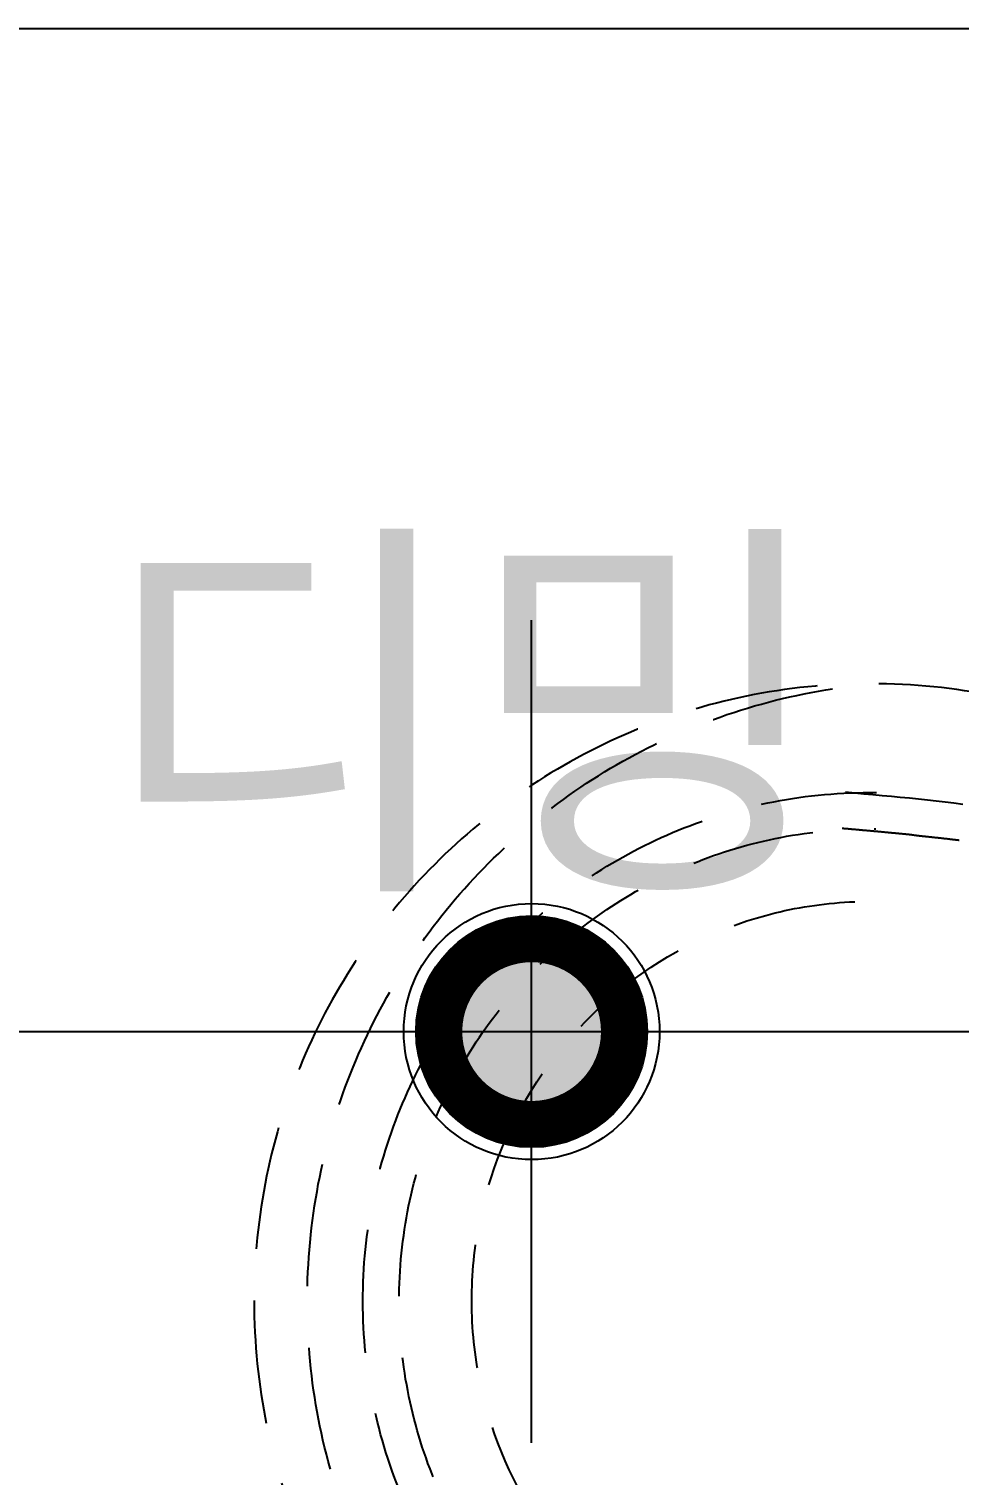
# Model space of a CAD drawing. Extents: x 11477420 to 23072185, y -28506554 to -14238804.
# Drawn here: x 11519683 to 11519984.7, y -14281868.2 to -14281399.4 of the extents above; entities that cross this region are included whole.
import ezdxf
from ezdxf.enums import TextEntityAlignment as Align

# ---------------------------------------------------------------- set-up
doc = ezdxf.new("R2010")
doc.units = 0
doc.header["$LTSCALE"] = 50
doc.header["$MEASUREMENT"] = 0
doc.linetypes.add('DH-HID2', pattern=[1.2, 0.8, -0.4])
doc.layers.get('0').update_dxf_attribs({"linetype": 'CONTINUOUS'})
doc.layers.get('DEFPOINTS').update_dxf_attribs({"linetype": 'CONTINUOUS'})
for name, color, linetype in [('07-DIM WAL', 5, 'CONTINUOUS'), ('1.천장.벽체선(내벽)', 3, 'CONTINUOUS'), ('2.글자선', 60, 'CONTINUOUS'), ('FU-FURM', 251, 'DH-HID2'), ('RC-LIGHT', 7, 'CONTINUOUS')]:
    doc.layers.add(name, color=color, linetype=linetype)
doc.styles.add('DAWIN', font='NanumSquareR.ttf')
doc.styles.add('맑은 고딕', font='malgun.ttf')
doc.dimstyles.new('40', dxfattribs={"dimscale": 40, "dimtxt": 2.2, "dimasz": 3, "dimexe": 1.25, "dimexo": 0.625, "dimtad": 1, "dimdec": 0, "dimzin": 0, "dimdsep": 46, "dimlunit": 6, "dimtxsty": 'DAWIN', "dimblk1": 'DOTSMALL', "dimblk2": 'DOTSMALL', "dimsah": 1, "dimcen": 0.001, "dimclrd": 1, "dimclre": 1, "dimclrt": 3, "dimadec": 0, "dimazin": 0, "dimtfac": 1, "dimtdec": 0, "dimtix": 1, "dimtmove": 2, "dimatfit": 3, "dimldrblk": 'DOTSMALL', "dimfxl": 0, "dimtolj": 1, "dimtzin": 0, "dimarcsym": 0})

# ---------------------------------------------------------------- blocks, each defined once
blk = doc.blocks.new('dmlwk2')
at = {"layer": 'FU-FURM'}
for points in [[(391468.32, 35235.96, 0), (391468.72, 35233.06, 0), (391469.02, 35230.26, 0), (391469.22, 35227.36, 0), (391469.52, 35224.46, 0), (391469.82, 35221.56, 0), (391470.12, 35218.66, 0), (391470.32, 35215.66, 0), (391470.62, 35212.76, 0), (391470.82, 35209.76, 0), (391471.12, 35206.76, 0), (391471.32, 35203.86, 0), (391471.62, 35200.86, 0), (391471.82, 35197.86, 0)], [(391456.62, 35234.96, 0), (391456.62, 35234.76, 0), (391456.72, 35234.56, 0), (391456.72, 35234.26, 0), (391456.72, 35234.06, 0), (391456.72, 35233.86, 0), (391456.82, 35233.66, 0), (391456.82, 35233.46, 0), (391456.82, 35233.26, 0), (391456.82, 35233.06, 0), (391456.82, 35232.86, 0), (391456.92, 35232.66, 0), (391456.92, 35232.36, 0), (391456.92, 35232.16, 0), (391456.92, 35231.96, 0), (391457.02, 35231.76, 0), (391457.02, 35231.56, 0), (391457.02, 35231.36, 0), (391457.02, 35231.16, 0), (391457.12, 35230.96, 0), (391457.12, 35230.66, 0), (391457.12, 35230.46, 0), (391457.12, 35230.26, 0), (391457.12, 35230.06, 0), (391457.22, 35229.86, 0), (391457.22, 35229.66, 0), (391457.22, 35229.46, 0), (391457.22, 35229.26, 0), (391457.32, 35228.96, 0), (391457.32, 35228.76, 0), (391457.32, 35228.56, 0), (391457.32, 35228.36, 0), (391457.32, 35228.16, 0), (391457.42, 35227.96, 0), (391457.42, 35227.66, 0), (391457.42, 35227.46, 0), (391457.42, 35227.26, 0), (391457.42, 35227.06, 0), (391457.52, 35226.86, 0), (391457.52, 35226.66, 0), (391457.52, 35226.46, 0), (391457.52, 35226.16, 0), (391457.62, 35225.96, 0), (391457.62, 35225.76, 0), (391457.62, 35225.56, 0), (391457.62, 35225.36, 0), (391457.62, 35225.16, 0), (391457.72, 35224.86, 0), (391457.72, 35224.66, 0), (391457.72, 35224.46, 0), (391457.72, 35224.26, 0), (391457.72, 35224.06, 0), (391457.82, 35223.86, 0), (391457.82, 35223.56, 0), (391457.82, 35223.36, 0), (391457.82, 35223.16, 0), (391457.82, 35222.96, 0), (391457.92, 35222.76, 0), (391457.92, 35222.56, 0), (391457.92, 35222.26, 0), (391457.92, 35222.06, 0), (391458.02, 35221.86, 0), (391458.02, 35221.66, 0), (391458.02, 35221.46, 0), (391458.02, 35221.16, 0), (391458.02, 35220.96, 0), (391458.12, 35220.76, 0), (391458.12, 35220.56, 0), (391458.12, 35220.36, 0), (391458.12, 35220.06, 0), (391458.12, 35219.86, 0), (391458.22, 35219.66, 0), (391458.22, 35219.46, 0), (391458.22, 35219.26, 0), (391458.22, 35219.06, 0), (391458.22, 35218.76, 0), (391458.32, 35218.56, 0), (391458.32, 35218.36, 0), (391458.32, 35218.16, 0), (391458.32, 35217.96, 0), (391458.32, 35217.66, 0), (391458.42, 35217.46, 0), (391458.42, 35217.26, 0), (391458.42, 35217.06, 0), (391458.42, 35216.86, 0), (391458.42, 35216.56, 0), (391458.52, 35216.36, 0), (391458.52, 35216.16, 0), (391458.52, 35215.96, 0), (391458.52, 35215.66, 0), (391458.52, 35215.46, 0), (391458.62, 35215.26, 0), (391458.62, 35215.06, 0), (391458.62, 35214.86, 0), (391458.62, 35214.56, 0), (391458.62, 35214.36, 0), (391458.72, 35214.16, 0), (391458.72, 35213.96, 0), (391458.72, 35213.76, 0), (391458.72, 35213.46, 0), (391458.72, 35213.26, 0), (391458.72, 35213.06, 0), (391458.82, 35212.86, 0), (391458.82, 35212.56, 0), (391458.82, 35212.36, 0), (391458.82, 35212.16, 0), (391458.82, 35211.96, 0), (391458.92, 35211.76, 0), (391458.92, 35211.46, 0), (391458.92, 35211.26, 0), (391458.92, 35211.06, 0), (391458.92, 35210.86, 0), (391459.02, 35210.56, 0), (391459.02, 35210.36, 0), (391459.02, 35210.16, 0), (391459.02, 35209.96, 0), (391459.02, 35209.76, 0), (391459.12, 35209.46, 0), (391459.12, 35209.26, 0), (391459.12, 35209.06, 0), (391459.12, 35208.86, 0), (391459.12, 35208.56, 0), (391459.22, 35208.36, 0), (391459.22, 35208.16, 0), (391459.22, 35207.96, 0), (391459.22, 35207.66, 0), (391459.22, 35207.46, 0), (391459.22, 35207.26, 0), (391459.32, 35207.06, 0), (391459.32, 35206.76, 0), (391459.32, 35206.56, 0), (391459.32, 35206.36, 0), (391459.32, 35206.16, 0), (391459.42, 35205.96, 0), (391459.42, 35205.66, 0), (391459.42, 35205.46, 0), (391459.42, 35205.26, 0), (391459.42, 35205.06, 0), (391459.52, 35204.76, 0), (391459.52, 35204.56, 0), (391459.52, 35204.36, 0), (391459.52, 35204.16, 0), (391459.52, 35203.86, 0), (391459.52, 35203.66, 0), (391459.62, 35203.46, 0), (391459.62, 35203.26, 0), (391459.62, 35202.96, 0), (391459.62, 35202.76, 0), (391459.62, 35202.56, 0), (391459.72, 35202.36, 0), (391459.72, 35202.06, 0), (391459.72, 35201.86, 0), (391459.72, 35201.66, 0), (391459.72, 35201.46, 0), (391459.82, 35201.16, 0), (391459.82, 35200.96, 0), (391459.82, 35200.76, 0), (391459.82, 35200.56, 0), (391459.82, 35200.26, 0), (391459.82, 35200.06, 0), (391459.92, 35199.86, 0), (391459.92, 35199.66, 0), (391459.92, 35199.36, 0), (391459.92, 35199.16, 0), (391459.92, 35198.96, 0), (391460.02, 35198.76, 0), (391460.02, 35198.46, 0), (391460.02, 35198.26, 0), (391460.02, 35198.06, 0), (391460.02, 35197.86, 0), (391460.02, 35197.56, 0), (391460.12, 35197.36, 0), (391460.12, 35197.16, 0), (391460.12, 35196.96, 0)]]:
    blk.add_polyline3d(points, dxfattribs=at)
blk.add_circle((391307.15, 35207.88), 200, dxfattribs=at)
for centre, radius, start, end in [((391307.15, 35225.94), 200.81, 185.1609, 354.8391), ((391307.15, 35207.88), 164.71, 180, 0), ((391307.15, 35207.88), 152.94, 180, 0), ((391307.15, 35207.88), 129.41, 180, 0)]:
    blk.add_arc(centre, radius, start, end, dxfattribs=at)
blk = doc.blocks.new('flooor2')
at = {"layer": '1.천장.벽체선(내벽)', "ltscale": 30}
blk.add_line((11520596.07, -14281399.45), (11517596.07, -14281399.45), dxfattribs=at)
at = {"layer": 'FU-FURM', "color": 8, "xscale": -1, "rotation": 269.3657560822887}
blk.add_blockref('dmlwk2', (11480418.79, -14672705.1), dxfattribs=at)
blk = doc.blocks.new('1')
at = {"linetype": 'Continuous'}
h = blk.add_hatch(color=4, dxfattribs=at)
h.dxf.hatch_style = 1
edge = h.paths.add_edge_path()
edge.add_arc((11539653.5, -14273503.79), 37.5, 0, 360)
at = {"color": 1, "linetype": 'Continuous'}
for p, q in [((11539653.5, -14273637.12), (11539653.5, -14273370.46)), ((11539520.17, -14273503.79), (11539786.83, -14273503.79))]:
    blk.add_line(p, q, dxfattribs=at)
at = {"color": 4, "linetype": 'Continuous'}
for radius in [41.5, 37.5]:
    blk.add_circle((11539653.5, -14273503.79), radius, dxfattribs=at)
blk = doc.blocks.new('_DOTSMALL')
at = {"color": 0, "linetype": 'ByBlock', "const_width": 0.5}
blk.add_lwpolyline([(-0.0625, 0, 1), (0.0625, 0, 1)], format="xyb", close=True, dxfattribs=at)
blk = doc.blocks.new('*D287')
at = {"layer": '07-DIM WAL', "color": 1, "lineweight": -2, "ltscale": 30}
for p, q in [((11518346.07, -14281699.45), (11518346.07, -14281674.45)), ((11519846.07, -14281699.45), (11519846.07, -14281674.45)), ((11518346.07, -14281724.45), (11519846.07, -14281724.45))]:
    blk.add_line(p, q, dxfattribs=at)
at = {"layer": 'DEFPOINTS', "color": 0, "ltscale": 30}
for p in [(11518346.07, -14281724.45), (11519846.07, -14281724.45), (11519846.07, -14281724.45)]:
    blk.add_point(p, dxfattribs=at)
at = {"layer": '07-DIM WAL', "color": 1, "lineweight": -2, "ltscale": 30, "xscale": 120, "yscale": 120, "zscale": 120, "rotation": 180}
blk.add_blockref('_DOTSMALL', (11518346.07, -14281724.45), dxfattribs=at)
at = {"layer": '07-DIM WAL', "color": 1, "lineweight": -2, "ltscale": 30, "xscale": 120, "yscale": 120, "zscale": 120}
blk.add_blockref('_DOTSMALL', (11519846.07, -14281724.45), dxfattribs=at)
at = {"layer": '07-DIM WAL', "color": 3, "ltscale": 30, "insert": (11519096.07, -14281643.67), "char_height": 88, "attachment_point": 5, "style": 'DAWIN'}
blk.add_mtext('\\A1;1,500', dxfattribs=at)
blk = doc.blocks.new('*D288')
at = {"layer": '07-DIM WAL', "color": 1, "lineweight": -2, "ltscale": 30}
for p, q in [((11519846.07, -14281699.45), (11519846.07, -14281674.45)), ((11520596.07, -14281699.45), (11520596.07, -14281674.45)), ((11519846.07, -14281724.45), (11520596.07, -14281724.45))]:
    blk.add_line(p, q, dxfattribs=at)
at = {"layer": 'DEFPOINTS', "color": 0, "ltscale": 30}
for p in [(11519846.07, -14281724.45), (11520596.07, -14281724.45), (11520596.07, -14281724.45)]:
    blk.add_point(p, dxfattribs=at)
at = {"layer": '07-DIM WAL', "color": 1, "lineweight": -2, "ltscale": 30, "xscale": 120, "yscale": 120, "zscale": 120, "rotation": 180}
blk.add_blockref('_DOTSMALL', (11519846.07, -14281724.45), dxfattribs=at)
at = {"layer": '07-DIM WAL', "color": 1, "lineweight": -2, "ltscale": 30, "xscale": 120, "yscale": 120, "zscale": 120}
blk.add_blockref('_DOTSMALL', (11520596.07, -14281724.45), dxfattribs=at)
at = {"layer": '07-DIM WAL', "color": 3, "ltscale": 30, "insert": (11520221.07, -14281652.41), "char_height": 88, "attachment_point": 5, "style": 'DAWIN'}
blk.add_mtext('\\A1;750', dxfattribs=at)

msp = doc.modelspace()

# ---------------------------------------------------------------- block references
msp.add_blockref('flooor2', (0, 0))
at = {"layer": 'RC-LIGHT'}
msp.add_blockref('1', (-19807.43, -8220.66), dxfattribs=at)

# ---------------------------------------------------------------- texts
at = {"layer": '2.글자선', "color": 30, "style": '맑은 고딕'}
msp.add_text('디밍', height=95.069, dxfattribs=at).set_placement((11519705.23, -14281573.62), align=Align.TOP_LEFT)

# ---------------------------------------------------------------- dimensions: what is measured, and where the dimension line sits
at = {"layer": '07-DIM WAL', "ltscale": 30}
for base, p1, p2, picture, middle in [((11519846.07, -14281724.45), (11518346.07, -14281724.45), (11519846.07, -14281724.45), '*D287', (11519096.07, -14281643.67)), ((11520596.07, -14281724.45), (11519846.07, -14281724.45), (11520596.07, -14281724.45), '*D288', (11520221.07, -14281652.41))]:
    dim = msp.add_linear_dim(base=base, p1=p1, p2=p2, dimstyle='40', dxfattribs=at)
    dim.commit()
    dim.dimension.update_dxf_attribs({"geometry": picture, "text_midpoint": middle})

doc.saveas('drawing.dxf')
